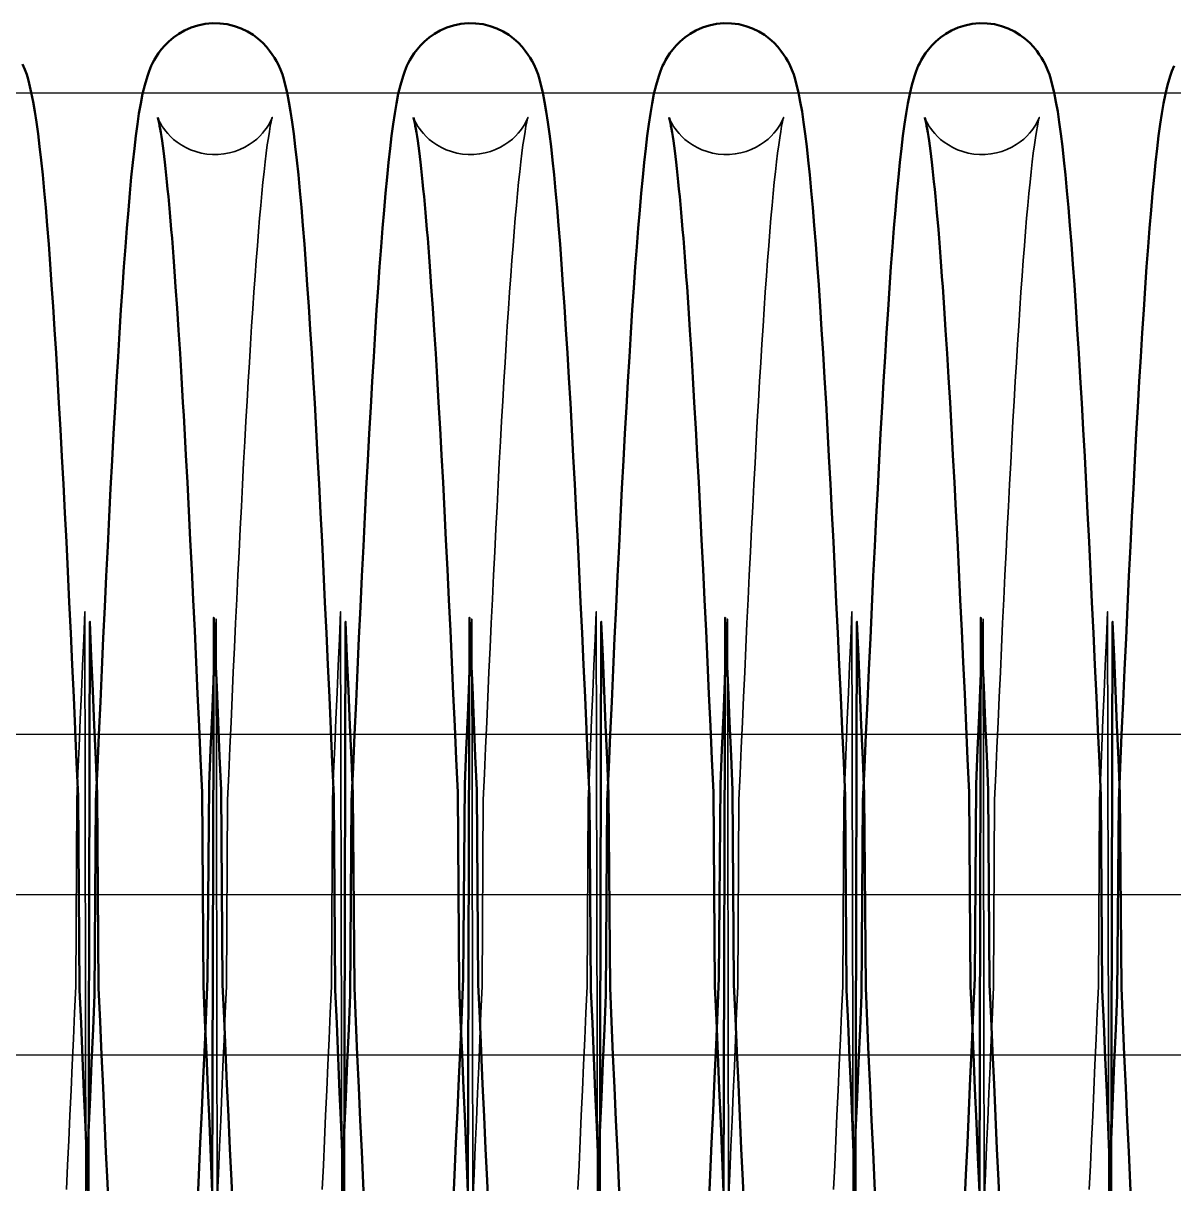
# Model space of a CAD drawing. Header units: millimetres. Extents: x 1448 to 104164, y -19509 to -89.
# Drawn here: x 52011.5 to 52083.2, y -3831.2 to -3758.8 of the extents above; entities that cross this region are included whole.
import ezdxf

# ---------------------------------------------------------------- set-up
doc = ezdxf.new("R2010")
doc.units = ezdxf.units.MM
doc.header["$LTSCALE"] = 60
doc.header["$MEASUREMENT"] = 0
doc.linetypes.add('CEN', pattern=[62, 60, -1, 0, -1])
doc.layers.get('0').update_dxf_attribs({"linetype": 'CONTINUOUS'})
doc.layers.add('cen', color=14, linetype='CONTINUOUS')
doc.layers.add('가려진 것(ISO)', color=7, linetype='CONTINUOUS', lineweight=35)
doc.layers.add('가시적인 것(ISO)', color=7, linetype='CONTINUOUS', lineweight=50)

# ---------------------------------------------------------------- blocks, each defined once
blk = doc.blocks.new('토션스프링 3')
at = {"layer": '가려진 것(ISO)', "flags": 128}
for points in [[(21461682.551, -50952857.63), (21461682.557, -50952857.647), (21461682.578, -50952857.704), (21461682.621, -50952857.807), (21461682.7, -50952857.966), (21461682.757, -50952858.07), (21461682.831, -50952858.191), (21461682.923, -50952858.328), (21461683.037, -50952858.48), (21461683.176, -50952858.646), (21461683.343, -50952858.822), (21461683.539, -50952859.003), (21461683.764, -50952859.182), (21461684.019, -50952859.354), (21461684.299, -50952859.514), (21461684.6, -50952859.654), (21461684.922, -50952859.77), (21461685.26, -50952859.86), (21461685.608, -50952859.921), (21461685.962, -50952859.952), (21461686.319, -50952859.949), (21461686.674, -50952859.915), (21461687.022, -50952859.851), (21461687.357, -50952859.758), (21461687.676, -50952859.638), (21461687.976, -50952859.495), (21461688.254, -50952859.334), (21461688.505, -50952859.161), (21461688.726, -50952858.981), (21461688.918, -50952858.801), (21461689.082, -50952858.625), (21461689.219, -50952858.459), (21461689.33, -50952858.309), (21461689.42, -50952858.174), (21461689.491, -50952858.056), (21461689.546, -50952857.954), (21461689.589, -50952857.869), (21461689.647, -50952857.742), (21461689.676, -50952857.667), (21461689.688, -50952857.633), (21461689.687, -50952857.635), (21461689.679, -50952857.667), (21461689.663, -50952857.726), (21461689.644, -50952857.808), (21461689.622, -50952857.911), (21461689.57, -50952858.173), (21461689.512, -50952858.505), (21461689.449, -50952858.9), (21461689.384, -50952859.352), (21461689.318, -50952859.856), (21461689.251, -50952860.413), (21461689.183, -50952861.021), (21461689.114, -50952861.677), (21461689.044, -50952862.381), (21461688.974, -50952863.131), (21461688.904, -50952863.924), (21461688.833, -50952864.759), (21461688.763, -50952865.637), (21461688.692, -50952866.559), (21461688.621, -50952867.522), (21461688.55, -50952868.526), (21461688.479, -50952869.57), (21461688.408, -50952870.652), (21461688.336, -50952871.77), (21461688.265, -50952872.923), (21461688.193, -50952874.11), (21461688.122, -50952875.328), (21461688.051, -50952876.578), (21461687.98, -50952877.861), (21461687.908, -50952879.178), (21461687.837, -50952880.525), (21461687.765, -50952881.903), (21461687.694, -50952883.309), (21461687.622, -50952884.741), (21461687.551, -50952886.197), (21461687.479, -50952887.677), (21461687.407, -50952889.177), (21461687.336, -50952890.697), (21461687.265, -50952892.235), (21461687.193, -50952893.791), (21461687.122, -50952895.368), (21461687.05, -50952896.964), (21461686.979, -50952898.577), (21461686.907, -50952900.205), (21461686.835, -50952911.846), (21461686.764, -50952913.499), (21461686.692, -50952915.16), (21461686.62, -50952916.829), (21461686.549, -50952918.503), (21461686.477, -50952920.18), (21461686.406, -50952921.859), (21461686.335, -50952923.544), (21461686.263, -50952925.233), (21461686.192, -50952888.925), (21461686.12, -50952890.618)], [(21461698.498, -50952857.63), (21461698.504, -50952857.647), (21461698.525, -50952857.704), (21461698.568, -50952857.807), (21461698.647, -50952857.966), (21461698.704, -50952858.07), (21461698.778, -50952858.191), (21461698.87, -50952858.328), (21461698.984, -50952858.48), (21461699.123, -50952858.646), (21461699.29, -50952858.822), (21461699.486, -50952859.003), (21461699.711, -50952859.182), (21461699.966, -50952859.354), (21461700.246, -50952859.514), (21461700.547, -50952859.654), (21461700.869, -50952859.77), (21461701.207, -50952859.86), (21461701.555, -50952859.921), (21461701.909, -50952859.952), (21461702.266, -50952859.949), (21461702.621, -50952859.915), (21461702.969, -50952859.851), (21461703.304, -50952859.758), (21461703.623, -50952859.638), (21461703.923, -50952859.495), (21461704.201, -50952859.334), (21461704.452, -50952859.161), (21461704.673, -50952858.981), (21461704.865, -50952858.801), (21461705.029, -50952858.625), (21461705.166, -50952858.459), (21461705.277, -50952858.309), (21461705.367, -50952858.174), (21461705.438, -50952858.056), (21461705.493, -50952857.954), (21461705.536, -50952857.869), (21461705.594, -50952857.742), (21461705.623, -50952857.667), (21461705.635, -50952857.633), (21461705.634, -50952857.635), (21461705.625, -50952857.667), (21461705.61, -50952857.726), (21461705.591, -50952857.808), (21461705.568, -50952857.911), (21461705.517, -50952858.173), (21461705.459, -50952858.505), (21461705.396, -50952858.9), (21461705.331, -50952859.352), (21461705.265, -50952859.856), (21461705.198, -50952860.413), (21461705.13, -50952861.021), (21461705.061, -50952861.677), (21461704.991, -50952862.381), (21461704.921, -50952863.131), (21461704.85, -50952863.924), (21461704.78, -50952864.759), (21461704.71, -50952865.637), (21461704.639, -50952866.559), (21461704.568, -50952867.522), (21461704.497, -50952868.527), (21461704.426, -50952869.57), (21461704.354, -50952870.652), (21461704.283, -50952871.77), (21461704.212, -50952872.923), (21461704.14, -50952874.109), (21461704.069, -50952875.328), (21461703.998, -50952876.578), (21461703.927, -50952877.861), (21461703.855, -50952879.178), (21461703.784, -50952880.525), (21461703.712, -50952881.903), (21461703.641, -50952883.309), (21461703.569, -50952884.741), (21461703.497, -50952886.197), (21461703.426, -50952887.677), (21461703.354, -50952889.177), (21461703.283, -50952890.697), (21461703.211, -50952892.235), (21461703.14, -50952893.791), (21461703.069, -50952895.368), (21461702.997, -50952896.964), (21461702.926, -50952898.577), (21461702.854, -50952900.205), (21461702.782, -50952911.846), (21461702.711, -50952913.499), (21461702.639, -50952915.16), (21461702.567, -50952916.829), (21461702.496, -50952918.503), (21461702.424, -50952920.18), (21461702.353, -50952921.859), (21461702.282, -50952923.544), (21461702.21, -50952925.233), (21461702.139, -50952888.925), (21461702.067, -50952890.618)], [(21461714.445, -50952857.63), (21461714.451, -50952857.647), (21461714.472, -50952857.704), (21461714.515, -50952857.807), (21461714.594, -50952857.966), (21461714.651, -50952858.07), (21461714.724, -50952858.191), (21461714.817, -50952858.328), (21461714.931, -50952858.48), (21461715.07, -50952858.646), (21461715.237, -50952858.822), (21461715.432, -50952859.003), (21461715.658, -50952859.182), (21461715.913, -50952859.354), (21461716.192, -50952859.514), (21461716.494, -50952859.654), (21461716.816, -50952859.77), (21461717.154, -50952859.86), (21461717.502, -50952859.921), (21461717.856, -50952859.952), (21461718.213, -50952859.949), (21461718.568, -50952859.915), (21461718.915, -50952859.851), (21461719.251, -50952859.758), (21461719.57, -50952859.638), (21461719.87, -50952859.495), (21461720.148, -50952859.334), (21461720.399, -50952859.161), (21461720.62, -50952858.981), (21461720.812, -50952858.801), (21461720.976, -50952858.625), (21461721.113, -50952858.459), (21461721.224, -50952858.309), (21461721.313, -50952858.174), (21461721.384, -50952858.056), (21461721.44, -50952857.954), (21461721.483, -50952857.869), (21461721.54, -50952857.742), (21461721.57, -50952857.667), (21461721.581, -50952857.633), (21461721.581, -50952857.635), (21461721.572, -50952857.667), (21461721.557, -50952857.726), (21461721.537, -50952857.808), (21461721.515, -50952857.911), (21461721.464, -50952858.173), (21461721.406, -50952858.505), (21461721.343, -50952858.9), (21461721.278, -50952859.352), (21461721.212, -50952859.857), (21461721.145, -50952860.413), (21461721.076, -50952861.021), (21461721.007, -50952861.677), (21461720.938, -50952862.381), (21461720.868, -50952863.131), (21461720.797, -50952863.924), (21461720.727, -50952864.759), (21461720.656, -50952865.637), (21461720.586, -50952866.559), (21461720.515, -50952867.522), (21461720.444, -50952868.527), (21461720.372, -50952869.57), (21461720.301, -50952870.652), (21461720.23, -50952871.77), (21461720.158, -50952872.923), (21461720.087, -50952874.109), (21461720.016, -50952875.328), (21461719.945, -50952876.578), (21461719.874, -50952877.861), (21461719.802, -50952879.178), (21461719.731, -50952880.526), (21461719.659, -50952881.903), (21461719.587, -50952883.309), (21461719.516, -50952884.741), (21461719.444, -50952886.197), (21461719.373, -50952887.677), (21461719.301, -50952889.177), (21461719.23, -50952890.697), (21461719.158, -50952892.235), (21461719.087, -50952893.791), (21461719.016, -50952895.368), (21461718.944, -50952896.964), (21461718.872, -50952898.577), (21461718.801, -50952900.205), (21461718.729, -50952911.846), (21461718.657, -50952913.499), (21461718.586, -50952915.16), (21461718.514, -50952916.829), (21461718.443, -50952918.503), (21461718.371, -50952920.18), (21461718.3, -50952921.859), (21461718.228, -50952923.543), (21461718.157, -50952925.233), (21461718.085, -50952888.925), (21461718.014, -50952890.618)], [(21461730.392, -50952857.63), (21461730.398, -50952857.647), (21461730.419, -50952857.704), (21461730.462, -50952857.807), (21461730.541, -50952857.966), (21461730.598, -50952858.07), (21461730.671, -50952858.191), (21461730.764, -50952858.328), (21461730.878, -50952858.48), (21461731.017, -50952858.646), (21461731.184, -50952858.822), (21461731.379, -50952859.003), (21461731.605, -50952859.182), (21461731.86, -50952859.355), (21461732.139, -50952859.514), (21461732.441, -50952859.654), (21461732.763, -50952859.77), (21461733.101, -50952859.86), (21461733.449, -50952859.921), (21461733.803, -50952859.952), (21461734.16, -50952859.949), (21461734.515, -50952859.915), (21461734.862, -50952859.851), (21461735.198, -50952859.758), (21461735.517, -50952859.638), (21461735.817, -50952859.495), (21461736.095, -50952859.334), (21461736.345, -50952859.161), (21461736.567, -50952858.981), (21461736.759, -50952858.801), (21461736.923, -50952858.625), (21461737.06, -50952858.459), (21461737.171, -50952858.309), (21461737.26, -50952858.174), (21461737.331, -50952858.056), (21461737.387, -50952857.954), (21461737.43, -50952857.869), (21461737.487, -50952857.742), (21461737.517, -50952857.667), (21461737.528, -50952857.633), (21461737.528, -50952857.635), (21461737.519, -50952857.667), (21461737.504, -50952857.726), (21461737.484, -50952857.808), (21461737.462, -50952857.911), (21461737.411, -50952858.173), (21461737.352, -50952858.505), (21461737.29, -50952858.9), (21461737.225, -50952859.352), (21461737.159, -50952859.857), (21461737.092, -50952860.413), (21461737.023, -50952861.021), (21461736.954, -50952861.677), (21461736.885, -50952862.381), (21461736.814, -50952863.131), (21461736.744, -50952863.924), (21461736.674, -50952864.759), (21461736.603, -50952865.637), (21461736.533, -50952866.559), (21461736.462, -50952867.522), (21461736.391, -50952868.527), (21461736.319, -50952869.57), (21461736.248, -50952870.652), (21461736.177, -50952871.77), (21461736.105, -50952872.923), (21461736.034, -50952874.109), (21461735.963, -50952875.328), (21461735.892, -50952876.578), (21461735.82, -50952877.861), (21461735.749, -50952879.178), (21461735.677, -50952880.526), (21461735.606, -50952881.903), (21461735.534, -50952883.309), (21461735.463, -50952884.741), (21461735.391, -50952886.197), (21461735.319, -50952887.677), (21461735.248, -50952889.177), (21461735.176, -50952890.697), (21461735.105, -50952892.234), (21461735.034, -50952893.791), (21461734.962, -50952895.368), (21461734.891, -50952896.964), (21461734.819, -50952898.577), (21461734.748, -50952900.205), (21461734.676, -50952911.846), (21461734.604, -50952913.499), (21461734.532, -50952915.16), (21461734.461, -50952916.829), (21461734.389, -50952918.502), (21461734.318, -50952920.18), (21461734.247, -50952921.859), (21461734.175, -50952923.543), (21461734.104, -50952925.233), (21461734.032, -50952888.925), (21461733.961, -50952890.618)], [(21461676.86, -50952924.509), (21461676.932, -50952922.988), (21461677.003, -50952921.449), (21461677.074, -50952919.894), (21461677.146, -50952918.321), (21461677.217, -50952916.728), (21461677.289, -50952915.118), (21461677.36, -50952913.492), (21461677.432, -50952911.852), (21461677.503, -50952900.201), (21461677.575, -50952898.539), (21461677.647, -50952896.87), (21461677.718, -50952895.196), (21461677.79, -50952893.517), (21461677.861, -50952891.836), (21461677.932, -50952890.155), (21461678.004, -50952888.47), (21461678.075, -50952924.781), (21461678.147, -50952923.091)], [(21461692.807, -50952924.51), (21461692.879, -50952922.988), (21461692.95, -50952921.449), (21461693.021, -50952919.894), (21461693.093, -50952918.321), (21461693.164, -50952916.728), (21461693.235, -50952915.118), (21461693.307, -50952913.492), (21461693.379, -50952911.852), (21461693.45, -50952900.201), (21461693.522, -50952898.539), (21461693.594, -50952896.87), (21461693.665, -50952895.196), (21461693.737, -50952893.517), (21461693.808, -50952891.836), (21461693.879, -50952890.155), (21461693.951, -50952888.47), (21461694.022, -50952924.781), (21461694.093, -50952923.091)], [(21461708.754, -50952924.51), (21461708.826, -50952922.988), (21461708.897, -50952921.449), (21461708.968, -50952919.894), (21461709.039, -50952918.321), (21461709.111, -50952916.728), (21461709.182, -50952915.118), (21461709.254, -50952913.492), (21461709.325, -50952911.852), (21461709.397, -50952900.201), (21461709.469, -50952898.54), (21461709.54, -50952896.871), (21461709.612, -50952895.196), (21461709.683, -50952893.517), (21461709.755, -50952891.836), (21461709.826, -50952890.154), (21461709.897, -50952888.47), (21461709.969, -50952924.781), (21461710.04, -50952923.091)], [(21461724.701, -50952924.51), (21461724.772, -50952922.988), (21461724.844, -50952921.449), (21461724.915, -50952919.893), (21461724.986, -50952918.32), (21461725.058, -50952916.728), (21461725.129, -50952915.118), (21461725.201, -50952913.492), (21461725.272, -50952911.853), (21461725.344, -50952900.201), (21461725.416, -50952898.54), (21461725.487, -50952896.871), (21461725.559, -50952895.196), (21461725.63, -50952893.516), (21461725.702, -50952891.835), (21461725.773, -50952890.154), (21461725.844, -50952888.469), (21461725.916, -50952924.781), (21461725.987, -50952923.091)], [(21461740.648, -50952924.51), (21461740.719, -50952922.988), (21461740.791, -50952921.449), (21461740.862, -50952919.893), (21461740.933, -50952918.32), (21461741.004, -50952916.728), (21461741.076, -50952915.118), (21461741.148, -50952913.492), (21461741.219, -50952911.853), (21461741.291, -50952900.201), (21461741.362, -50952898.54), (21461741.434, -50952896.871), (21461741.506, -50952895.196), (21461741.577, -50952893.516), (21461741.648, -50952891.835), (21461741.72, -50952890.154), (21461741.791, -50952888.469), (21461741.862, -50952924.781), (21461741.934, -50952923.091)]]:
    blk.add_lwpolyline(points, dxfattribs=at)
at = {"layer": '가시적인 것(ISO)', "flags": 128}
for points in [[(21461674.106, -50952854.309), (21461674.267, -50952854.655), (21461674.383, -50952854.966), (21461674.468, -50952855.254), (21461674.536, -50952855.529), (21461674.666, -50952856.08), (21461674.785, -50952856.659), (21461674.892, -50952857.275), (21461674.992, -50952857.939), (21461675.089, -50952858.66), (21461675.186, -50952859.448), (21461675.281, -50952860.303), (21461675.376, -50952861.224), (21461675.47, -50952862.21), (21461675.563, -50952863.26), (21461675.656, -50952864.374), (21461675.748, -50952865.549), (21461675.84, -50952866.786), (21461675.932, -50952868.082), (21461676.024, -50952869.438), (21461676.116, -50952870.857), (21461676.208, -50952872.335), (21461676.3, -50952873.87), (21461676.392, -50952875.459), (21461676.484, -50952877.099), (21461676.576, -50952878.787), (21461676.667, -50952880.52), (21461676.759, -50952882.295), (21461676.85, -50952884.111), (21461676.942, -50952885.971), (21461677.033, -50952887.873), (21461677.125, -50952889.814), (21461677.217, -50952891.789), (21461677.309, -50952893.794), (21461677.4, -50952895.827), (21461677.492, -50952897.882), (21461677.583, -50952899.957), (21461677.674, -50952912.049), (21461677.766, -50952914.162), (21461677.857, -50952916.294), (21461677.949, -50952918.441), (21461678.041, -50952920.599), (21461678.133, -50952922.763), (21461678.224, -50952924.93), (21461678.316, -50952889.096), (21461678.408, -50952891.255), (21461678.499, -50952893.405), (21461678.59, -50952895.552), (21461678.682, -50952897.692), (21461678.773, -50952899.822), (21461678.865, -50952911.938), (21461678.957, -50952914.036), (21461679.049, -50952916.111), (21461679.14, -50952918.159), (21461679.232, -50952920.177), (21461679.323, -50952922.161), (21461679.414, -50952924.116), (21461679.506, -50952926.04)], [(21461678.147, -50952923.091), (21461678.238, -50952920.927), (21461678.33, -50952918.767), (21461678.422, -50952916.617), (21461678.514, -50952914.48), (21461678.605, -50952912.36), (21461678.697, -50952900.262), (21461678.788, -50952898.188), (21461678.879, -50952896.132), (21461678.971, -50952894.099), (21461679.063, -50952892.09), (21461679.154, -50952890.11), (21461679.246, -50952888.163), (21461679.338, -50952886.253), (21461679.43, -50952884.382), (21461679.521, -50952882.556), (21461679.613, -50952880.776), (21461679.704, -50952879.04), (21461679.796, -50952877.347), (21461679.888, -50952875.701), (21461679.98, -50952874.105), (21461680.072, -50952872.56), (21461680.164, -50952871.071), (21461680.256, -50952869.639), (21461680.348, -50952868.268), (21461680.44, -50952866.96), (21461680.532, -50952865.716), (21461680.624, -50952864.534), (21461680.717, -50952863.415), (21461680.81, -50952862.358), (21461680.903, -50952861.366), (21461680.998, -50952860.44), (21461681.092, -50952859.582), (21461681.185, -50952858.791), (21461681.281, -50952858.061), (21461681.381, -50952857.386), (21461681.489, -50952856.758), (21461681.607, -50952856.17), (21461681.738, -50952855.615), (21461681.902, -50952855.056), (21461682.011, -50952854.754), (21461682.147, -50952854.425), (21461682.233, -50952854.245), (21461682.334, -50952854.053), (21461682.454, -50952853.847), (21461682.599, -50952853.625), (21461682.774, -50952853.39), (21461682.984, -50952853.145), (21461683.233, -50952852.895), (21461683.524, -50952852.648), (21461683.856, -50952852.414), (21461684.225, -50952852.205), (21461684.628, -50952852.029), (21461685.059, -50952851.892), (21461685.508, -50952851.8), (21461685.967, -50952851.758), (21461686.431, -50952851.767), (21461686.889, -50952851.826), (21461687.332, -50952851.933), (21461687.753, -50952852.085), (21461688.147, -50952852.275), (21461688.504, -50952852.493), (21461688.821, -50952852.731), (21461689.097, -50952852.98), (21461689.332, -50952853.229), (21461689.529, -50952853.471), (21461689.693, -50952853.703), (21461689.831, -50952853.918), (21461689.95, -50952854.12), (21461690.052, -50952854.309), (21461690.213, -50952854.655), (21461690.33, -50952854.966), (21461690.415, -50952855.254), (21461690.483, -50952855.529), (21461690.613, -50952856.08), (21461690.732, -50952856.659), (21461690.839, -50952857.275), (21461690.939, -50952857.939), (21461691.036, -50952858.66), (21461691.132, -50952859.448), (21461691.228, -50952860.302), (21461691.323, -50952861.224), (21461691.417, -50952862.21), (21461691.51, -50952863.26), (21461691.603, -50952864.374), (21461691.695, -50952865.549), (21461691.787, -50952866.786), (21461691.879, -50952868.082), (21461691.971, -50952869.438), (21461692.063, -50952870.856), (21461692.155, -50952872.335), (21461692.247, -50952873.87), (21461692.339, -50952875.459), (21461692.431, -50952877.099), (21461692.522, -50952878.787), (21461692.614, -50952880.52), (21461692.706, -50952882.295), (21461692.797, -50952884.111), (21461692.888, -50952885.971), (21461692.98, -50952887.873), (21461693.072, -50952889.814), (21461693.164, -50952891.789), (21461693.255, -50952893.794), (21461693.347, -50952895.827), (21461693.439, -50952897.882), (21461693.53, -50952899.957), (21461693.621, -50952912.049), (21461693.713, -50952914.162), (21461693.804, -50952916.294), (21461693.896, -50952918.441), (21461693.988, -50952920.599), (21461694.08, -50952922.763), (21461694.171, -50952924.93), (21461694.263, -50952889.096), (21461694.354, -50952891.255), (21461694.446, -50952893.405), (21461694.537, -50952895.552), (21461694.629, -50952897.692), (21461694.72, -50952899.822), (21461694.812, -50952911.938), (21461694.904, -50952914.036), (21461694.996, -50952916.111), (21461695.087, -50952918.159), (21461695.179, -50952920.177), (21461695.27, -50952922.161), (21461695.361, -50952924.116), (21461695.453, -50952926.04)], [(21461694.093, -50952923.091), (21461694.185, -50952920.927), (21461694.277, -50952918.768), (21461694.369, -50952916.617), (21461694.46, -50952914.48), (21461694.552, -50952912.36), (21461694.643, -50952900.262), (21461694.735, -50952898.187), (21461694.826, -50952896.132), (21461694.918, -50952894.098), (21461695.01, -50952892.09), (21461695.101, -50952890.11), (21461695.193, -50952888.163), (21461695.285, -50952886.253), (21461695.377, -50952884.382), (21461695.468, -50952882.556), (21461695.559, -50952880.776), (21461695.651, -50952879.04), (21461695.743, -50952877.347), (21461695.835, -50952875.701), (21461695.927, -50952874.105), (21461696.019, -50952872.56), (21461696.111, -50952871.071), (21461696.203, -50952869.639), (21461696.295, -50952868.268), (21461696.387, -50952866.96), (21461696.479, -50952865.716), (21461696.571, -50952864.534), (21461696.664, -50952863.414), (21461696.757, -50952862.358), (21461696.85, -50952861.366), (21461696.944, -50952860.44), (21461697.039, -50952859.581), (21461697.132, -50952858.79), (21461697.228, -50952858.061), (21461697.328, -50952857.386), (21461697.436, -50952856.758), (21461697.554, -50952856.17), (21461697.685, -50952855.615), (21461697.849, -50952855.056), (21461697.957, -50952854.754), (21461698.094, -50952854.425), (21461698.179, -50952854.245), (21461698.28, -50952854.053), (21461698.401, -50952853.847), (21461698.546, -50952853.625), (21461698.721, -50952853.389), (21461698.931, -50952853.144), (21461699.18, -50952852.895), (21461699.471, -50952852.648), (21461699.803, -50952852.414), (21461700.172, -50952852.205), (21461700.575, -50952852.029), (21461701.006, -50952851.891), (21461701.455, -50952851.799), (21461701.915, -50952851.758), (21461702.378, -50952851.767), (21461702.837, -50952851.826), (21461703.279, -50952851.933), (21461703.7, -50952852.086), (21461704.094, -50952852.275), (21461704.451, -50952852.493), (21461704.768, -50952852.732), (21461705.044, -50952852.98), (21461705.279, -50952853.229), (21461705.476, -50952853.472), (21461705.64, -50952853.703), (21461705.777, -50952853.919), (21461705.896, -50952854.121), (21461705.998, -50952854.31), (21461706.16, -50952854.655), (21461706.276, -50952854.967), (21461706.362, -50952855.254), (21461706.43, -50952855.529), (21461706.56, -50952856.08), (21461706.678, -50952856.659), (21461706.786, -50952857.275), (21461706.886, -50952857.939), (21461706.983, -50952858.66), (21461707.079, -50952859.448), (21461707.175, -50952860.302), (21461707.27, -50952861.223), (21461707.364, -50952862.21), (21461707.457, -50952863.26), (21461707.55, -50952864.374), (21461707.642, -50952865.549), (21461707.734, -50952866.786), (21461707.826, -50952868.082), (21461707.918, -50952869.438), (21461708.01, -50952870.856), (21461708.102, -50952872.335), (21461708.193, -50952873.87), (21461708.285, -50952875.459), (21461708.377, -50952877.099), (21461708.469, -50952878.787), (21461708.561, -50952880.52), (21461708.652, -50952882.295), (21461708.744, -50952884.111), (21461708.835, -50952885.971), (21461708.927, -50952887.873), (21461709.019, -50952889.813), (21461709.11, -50952891.788), (21461709.202, -50952893.794), (21461709.294, -50952895.827), (21461709.385, -50952897.882), (21461709.477, -50952899.957), (21461709.568, -50952912.049), (21461709.66, -50952914.161), (21461709.751, -50952916.294), (21461709.843, -50952918.441), (21461709.935, -50952920.599), (21461710.026, -50952922.763), (21461710.118, -50952924.93), (21461710.21, -50952889.096), (21461710.301, -50952891.255), (21461710.392, -50952893.406), (21461710.484, -50952895.552), (21461710.575, -50952897.692), (21461710.667, -50952899.822), (21461710.759, -50952911.938), (21461710.851, -50952914.036), (21461710.942, -50952916.111), (21461711.034, -50952918.159), (21461711.125, -50952920.177), (21461711.217, -50952922.161), (21461711.308, -50952924.116), (21461711.399, -50952926.04)], [(21461710.04, -50952923.091), (21461710.132, -50952920.927), (21461710.224, -50952918.768), (21461710.316, -50952916.617), (21461710.407, -50952914.48), (21461710.499, -50952912.36), (21461710.59, -50952900.261), (21461710.682, -50952898.187), (21461710.773, -50952896.132), (21461710.865, -50952894.098), (21461710.956, -50952892.09), (21461711.048, -50952890.11), (21461711.14, -50952888.163), (21461711.232, -50952886.253), (21461711.323, -50952884.382), (21461711.415, -50952882.555), (21461711.506, -50952880.776), (21461711.598, -50952879.04), (21461711.689, -50952877.347), (21461711.781, -50952875.701), (21461711.873, -50952874.105), (21461711.965, -50952872.56), (21461712.058, -50952871.071), (21461712.15, -50952869.639), (21461712.242, -50952868.267), (21461712.334, -50952866.959), (21461712.426, -50952865.716), (21461712.518, -50952864.534), (21461712.611, -50952863.414), (21461712.704, -50952862.358), (21461712.797, -50952861.366), (21461712.891, -50952860.44), (21461712.986, -50952859.581), (21461713.079, -50952858.79), (21461713.175, -50952858.06), (21461713.275, -50952857.386), (21461713.383, -50952856.758), (21461713.501, -50952856.17), (21461713.632, -50952855.615), (21461713.795, -50952855.056), (21461713.904, -50952854.754), (21461714.041, -50952854.425), (21461714.126, -50952854.245), (21461714.227, -50952854.053), (21461714.348, -50952853.847), (21461714.493, -50952853.625), (21461714.668, -50952853.389), (21461714.878, -50952853.144), (21461715.127, -50952852.894), (21461715.418, -50952852.648), (21461715.75, -50952852.414), (21461716.119, -50952852.205), (21461716.522, -50952852.028), (21461716.953, -50952851.891), (21461717.402, -50952851.799), (21461717.862, -50952851.758), (21461718.326, -50952851.767), (21461718.784, -50952851.826), (21461719.226, -50952851.933), (21461719.647, -50952852.086), (21461720.041, -50952852.275), (21461720.398, -50952852.493), (21461720.715, -50952852.732), (21461720.991, -50952852.98), (21461721.226, -50952853.229), (21461721.423, -50952853.472), (21461721.587, -50952853.703), (21461721.724, -50952853.919), (21461721.842, -50952854.121), (21461721.944, -50952854.31), (21461722.106, -50952854.656), (21461722.223, -50952854.967), (21461722.309, -50952855.255), (21461722.377, -50952855.529), (21461722.506, -50952856.08), (21461722.625, -50952856.659), (21461722.733, -50952857.275), (21461722.833, -50952857.939), (21461722.93, -50952858.66), (21461723.026, -50952859.448), (21461723.122, -50952860.302), (21461723.216, -50952861.223), (21461723.31, -50952862.21), (21461723.404, -50952863.26), (21461723.496, -50952864.374), (21461723.589, -50952865.549), (21461723.681, -50952866.786), (21461723.773, -50952868.082), (21461723.865, -50952869.438), (21461723.956, -50952870.856), (21461724.048, -50952872.334), (21461724.14, -50952873.87), (21461724.232, -50952875.459), (21461724.324, -50952877.099), (21461724.416, -50952878.787), (21461724.508, -50952880.52), (21461724.599, -50952882.295), (21461724.691, -50952884.111), (21461724.782, -50952885.971), (21461724.874, -50952887.873), (21461724.965, -50952889.813), (21461725.057, -50952891.788), (21461725.149, -50952893.794), (21461725.241, -50952895.827), (21461725.332, -50952897.882), (21461725.424, -50952899.957), (21461725.515, -50952912.049), (21461725.606, -50952914.161), (21461725.698, -50952916.293), (21461725.79, -50952918.44), (21461725.882, -50952920.598), (21461725.973, -50952922.763), (21461726.065, -50952924.93), (21461726.157, -50952889.096), (21461726.248, -50952891.255), (21461726.339, -50952893.406), (21461726.431, -50952895.552), (21461726.522, -50952897.692), (21461726.614, -50952899.822), (21461726.706, -50952911.938), (21461726.797, -50952914.035), (21461726.889, -50952916.111), (21461726.981, -50952918.159), (21461727.072, -50952920.177), (21461727.163, -50952922.161), (21461727.255, -50952924.116), (21461727.346, -50952926.04)], [(21461725.987, -50952923.091), (21461726.079, -50952920.927), (21461726.171, -50952918.768), (21461726.262, -50952916.617), (21461726.354, -50952914.48), (21461726.446, -50952912.36), (21461726.537, -50952900.261), (21461726.628, -50952898.187), (21461726.72, -50952896.132), (21461726.811, -50952894.098), (21461726.903, -50952892.09), (21461726.995, -50952890.11), (21461727.087, -50952888.163), (21461727.179, -50952886.253), (21461727.27, -50952884.382), (21461727.362, -50952882.555), (21461727.453, -50952880.775), (21461727.545, -50952879.039), (21461727.636, -50952877.347), (21461727.728, -50952875.701), (21461727.82, -50952874.105), (21461727.912, -50952872.56), (21461728.004, -50952871.071), (21461728.097, -50952869.639), (21461728.189, -50952868.267), (21461728.281, -50952866.959), (21461728.373, -50952865.715), (21461728.465, -50952864.534), (21461728.558, -50952863.414), (21461728.651, -50952862.358), (21461728.744, -50952861.366), (21461728.838, -50952860.439), (21461728.933, -50952859.58), (21461729.026, -50952858.789), (21461729.122, -50952858.06), (21461729.222, -50952857.385), (21461729.33, -50952856.758), (21461729.448, -50952856.17), (21461729.579, -50952855.615), (21461729.742, -50952855.056), (21461729.851, -50952854.754), (21461729.988, -50952854.425), (21461730.073, -50952854.245), (21461730.174, -50952854.053), (21461730.295, -50952853.847), (21461730.44, -50952853.625), (21461730.615, -50952853.389), (21461730.825, -50952853.144), (21461731.074, -50952852.894), (21461731.366, -50952852.647), (21461731.697, -50952852.414), (21461732.066, -50952852.205), (21461732.47, -50952852.028), (21461732.9, -50952851.891), (21461733.349, -50952851.799), (21461733.809, -50952851.758), (21461734.273, -50952851.767), (21461734.731, -50952851.826), (21461735.173, -50952851.933), (21461735.595, -50952852.086), (21461735.988, -50952852.275), (21461736.346, -50952852.494), (21461736.662, -50952852.732), (21461736.938, -50952852.981), (21461737.173, -50952853.229), (21461737.37, -50952853.472), (21461737.534, -50952853.703), (21461737.671, -50952853.919), (21461737.789, -50952854.121), (21461737.89, -50952854.31), (21461738.052, -50952854.656), (21461738.169, -50952854.967), (21461738.256, -50952855.255), (21461738.324, -50952855.529), (21461738.453, -50952856.08), (21461738.572, -50952856.659), (21461738.68, -50952857.275), (21461738.78, -50952857.939), (21461738.877, -50952858.66), (21461738.973, -50952859.448), (21461739.068, -50952860.302), (21461739.163, -50952861.223), (21461739.257, -50952862.209), (21461739.351, -50952863.26), (21461739.443, -50952864.373), (21461739.536, -50952865.549), (21461739.628, -50952866.786), (21461739.72, -50952868.082), (21461739.811, -50952869.438), (21461739.903, -50952870.856), (21461739.995, -50952872.334), (21461740.087, -50952873.869), (21461740.179, -50952875.459), (21461740.271, -50952877.099), (21461740.363, -50952878.787), (21461740.455, -50952880.52), (21461740.546, -50952882.295), (21461740.637, -50952884.111), (21461740.729, -50952885.971), (21461740.82, -50952887.873), (21461740.912, -50952889.813), (21461741.004, -50952891.788), (21461741.096, -50952893.794), (21461741.188, -50952895.826), (21461741.279, -50952897.882), (21461741.371, -50952899.957), (21461741.462, -50952912.049), (21461741.553, -50952914.161), (21461741.645, -50952916.293), (21461741.737, -50952918.44), (21461741.828, -50952920.598), (21461741.92, -50952922.763), (21461742.012, -50952924.93), (21461742.103, -50952889.095), (21461742.195, -50952891.255), (21461742.286, -50952893.406), (21461742.377, -50952895.552), (21461742.469, -50952897.692), (21461742.561, -50952899.822), (21461742.653, -50952911.938), (21461742.744, -50952914.035), (21461742.836, -50952916.11), (21461742.928, -50952918.159), (21461743.019, -50952920.177), (21461743.11, -50952922.161), (21461743.202, -50952924.116), (21461743.293, -50952926.04)], [(21461741.934, -50952923.091), (21461742.026, -50952920.927), (21461742.117, -50952918.768), (21461742.209, -50952916.617), (21461742.301, -50952914.48), (21461742.393, -50952912.36), (21461742.484, -50952900.261), (21461742.575, -50952898.186), (21461742.667, -50952896.132), (21461742.758, -50952894.098), (21461742.85, -50952892.09), (21461742.942, -50952890.11), (21461743.034, -50952888.163), (21461743.125, -50952886.253), (21461743.217, -50952884.382), (21461743.309, -50952882.555), (21461743.4, -50952880.775), (21461743.492, -50952879.039), (21461743.583, -50952877.347), (21461743.675, -50952875.701), (21461743.767, -50952874.105), (21461743.859, -50952872.56), (21461743.951, -50952871.071), (21461744.044, -50952869.639), (21461744.136, -50952868.267), (21461744.228, -50952866.959), (21461744.32, -50952865.715), (21461744.412, -50952864.533), (21461744.504, -50952863.414), (21461744.597, -50952862.357), (21461744.691, -50952861.366), (21461744.785, -50952860.439), (21461744.88, -50952859.58), (21461744.973, -50952858.789), (21461745.069, -50952858.06), (21461745.169, -50952857.385), (21461745.276, -50952856.758), (21461745.395, -50952856.17), (21461745.526, -50952855.614), (21461745.689, -50952855.055), (21461745.798, -50952854.754), (21461745.935, -50952854.425)], [(21461686.12, -50952890.618), (21461686.028, -50952892.783), (21461685.937, -50952894.941), (21461685.845, -50952897.09), (21461685.753, -50952899.224), (21461685.662, -50952911.34), (21461685.571, -50952913.433), (21461685.479, -50952915.51), (21461685.388, -50952917.568), (21461685.296, -50952919.603), (21461685.204, -50952921.613), (21461685.113, -50952923.592), (21461685.021, -50952925.537)], [(21461702.067, -50952890.618), (21461701.975, -50952892.783), (21461701.883, -50952894.942), (21461701.792, -50952897.09), (21461701.7, -50952899.224), (21461701.609, -50952911.34), (21461701.517, -50952913.433), (21461701.426, -50952915.51), (21461701.335, -50952917.568), (21461701.243, -50952919.604), (21461701.151, -50952921.613), (21461701.059, -50952923.592), (21461700.968, -50952925.538)], [(21461687.236, -50952925.883), (21461687.144, -50952923.943), (21461687.052, -50952921.969), (21461686.96, -50952919.966), (21461686.869, -50952917.937), (21461686.777, -50952915.885), (21461686.686, -50952913.815), (21461686.595, -50952911.722), (21461686.503, -50952899.607), (21461686.412, -50952897.473), (21461686.32, -50952895.325), (21461686.228, -50952893.168), (21461686.136, -50952891.005), (21461686.045, -50952888.841), (21461685.953, -50952924.679), (21461685.862, -50952922.523), (21461685.771, -50952920.372), (21461685.679, -50952918.222), (21461685.588, -50952916.08), (21461685.496, -50952913.949), (21461685.404, -50952911.832), (21461685.312, -50952899.735), (21461685.221, -50952897.661), (21461685.129, -50952895.615), (21461685.038, -50952893.6), (21461684.947, -50952891.615), (21461684.855, -50952889.657), (21461684.764, -50952887.73), (21461684.672, -50952885.839), (21461684.58, -50952883.986), (21461684.489, -50952882.176), (21461684.397, -50952880.412), (21461684.306, -50952878.697), (21461684.26, -50952877.86), (21461684.215, -50952877.037), (21461684.169, -50952876.226), (21461684.124, -50952875.427), (21461684.032, -50952873.869), (21461683.941, -50952872.363), (21461683.849, -50952870.914), (21461683.758, -50952869.524), (21461683.667, -50952868.197), (21461683.621, -50952867.558), (21461683.576, -50952866.935), (21461683.531, -50952866.329), (21461683.485, -50952865.741), (21461683.44, -50952865.171), (21461683.395, -50952864.618), (21461683.305, -50952863.564), (21461683.259, -50952863.061), (21461683.213, -50952862.576), (21461683.167, -50952862.109), (21461683.121, -50952861.661), (21461683.076, -50952861.232), (21461683.031, -50952860.823), (21461682.987, -50952860.435), (21461682.943, -50952860.068), (21461682.9, -50952859.723), (21461682.858, -50952859.401), (21461682.817, -50952859.102), (21461682.777, -50952858.827), (21461682.739, -50952858.576), (21461682.702, -50952858.351), (21461682.667, -50952858.151), (21461682.633, -50952857.978), (21461682.602, -50952857.834), (21461682.576, -50952857.724), (21461682.558, -50952857.654), (21461682.551, -50952857.63)], [(21461718.014, -50952890.618), (21461717.922, -50952892.783), (21461717.83, -50952894.942), (21461717.739, -50952897.09), (21461717.647, -50952899.224), (21461717.556, -50952911.339), (21461717.464, -50952913.433), (21461717.373, -50952915.51), (21461717.281, -50952917.568), (21461717.19, -50952919.604), (21461717.098, -50952921.613), (21461717.006, -50952923.592), (21461716.914, -50952925.538)], [(21461703.183, -50952925.883), (21461703.091, -50952923.942), (21461702.999, -50952921.969), (21461702.907, -50952919.965), (21461702.816, -50952917.936), (21461702.724, -50952915.885), (21461702.633, -50952913.815), (21461702.542, -50952911.722), (21461702.45, -50952899.606), (21461702.358, -50952897.472), (21461702.267, -50952895.325), (21461702.175, -50952893.168), (21461702.083, -50952891.005), (21461701.992, -50952888.84), (21461701.9, -50952924.678), (21461701.809, -50952922.523), (21461701.718, -50952920.371), (21461701.626, -50952918.222), (21461701.534, -50952916.079), (21461701.443, -50952913.948), (21461701.351, -50952911.832), (21461701.259, -50952899.735), (21461701.168, -50952897.661), (21461701.076, -50952895.615), (21461700.985, -50952893.6), (21461700.894, -50952891.614), (21461700.802, -50952889.656), (21461700.711, -50952887.73), (21461700.619, -50952885.838), (21461700.527, -50952883.985), (21461700.435, -50952882.175), (21461700.344, -50952880.411), (21461700.253, -50952878.697), (21461700.207, -50952877.86), (21461700.162, -50952877.036), (21461700.07, -50952875.427), (21461699.979, -50952873.868), (21461699.888, -50952872.363), (21461699.796, -50952870.914), (21461699.705, -50952869.524), (21461699.614, -50952868.196), (21461699.568, -50952867.557), (21461699.523, -50952866.934), (21461699.477, -50952866.329), (21461699.432, -50952865.741), (21461699.387, -50952865.17), (21461699.342, -50952864.618), (21461699.251, -50952863.564), (21461699.206, -50952863.061), (21461699.16, -50952862.576), (21461699.114, -50952862.109), (21461699.068, -50952861.661), (21461699.023, -50952861.232), (21461698.978, -50952860.823), (21461698.934, -50952860.435), (21461698.89, -50952860.068), (21461698.847, -50952859.723), (21461698.805, -50952859.401), (21461698.764, -50952859.102), (21461698.724, -50952858.827), (21461698.686, -50952858.576), (21461698.649, -50952858.351), (21461698.613, -50952858.151), (21461698.58, -50952857.978), (21461698.548, -50952857.834), (21461698.522, -50952857.724), (21461698.505, -50952857.654), (21461698.498, -50952857.63)], [(21461733.961, -50952890.618), (21461733.869, -50952892.783), (21461733.777, -50952894.942), (21461733.685, -50952897.09), (21461733.594, -50952899.224), (21461733.502, -50952911.339), (21461733.411, -50952913.433), (21461733.32, -50952915.51), (21461733.228, -50952917.568), (21461733.137, -50952919.604), (21461733.045, -50952921.613), (21461732.953, -50952923.593), (21461732.861, -50952925.538)], [(21461719.129, -50952925.882), (21461719.038, -50952923.942), (21461718.946, -50952921.968), (21461718.854, -50952919.965), (21461718.763, -50952917.936), (21461718.671, -50952915.885), (21461718.58, -50952913.815), (21461718.488, -50952911.721), (21461718.397, -50952899.606), (21461718.305, -50952897.472), (21461718.214, -50952895.324), (21461718.122, -50952893.167), (21461718.03, -50952891.004), (21461717.938, -50952888.84), (21461717.847, -50952924.678), (21461717.756, -50952922.523), (21461717.664, -50952920.371), (21461717.573, -50952918.221), (21461717.481, -50952916.079), (21461717.39, -50952913.947), (21461717.298, -50952911.831), (21461717.206, -50952899.734), (21461717.114, -50952897.661), (21461717.023, -50952895.615), (21461716.932, -50952893.6), (21461716.84, -50952891.614), (21461716.749, -50952889.656), (21461716.657, -50952887.729), (21461716.566, -50952885.838), (21461716.474, -50952883.985), (21461716.382, -50952882.175), (21461716.291, -50952880.411), (21461716.199, -50952878.697), (21461716.154, -50952877.86), (21461716.108, -50952877.036), (21461716.017, -50952875.427), (21461715.926, -50952873.868), (21461715.834, -50952872.362), (21461715.743, -50952870.913), (21461715.652, -50952869.523), (21461715.561, -50952868.196), (21461715.515, -50952867.557), (21461715.47, -50952866.934), (21461715.424, -50952866.328), (21461715.379, -50952865.74), (21461715.334, -50952865.17), (21461715.289, -50952864.618), (21461715.198, -50952863.563), (21461715.152, -50952863.061), (21461715.107, -50952862.576), (21461715.061, -50952862.109), (21461715.015, -50952861.661), (21461714.97, -50952861.232), (21461714.925, -50952860.823), (21461714.881, -50952860.435), (21461714.837, -50952860.068), (21461714.794, -50952859.724), (21461714.752, -50952859.401), (21461714.711, -50952859.102), (21461714.671, -50952858.827), (21461714.633, -50952858.577), (21461714.596, -50952858.351), (21461714.56, -50952858.151), (21461714.526, -50952857.978), (21461714.495, -50952857.834), (21461714.469, -50952857.724), (21461714.452, -50952857.654), (21461714.445, -50952857.63)], [(21461735.076, -50952925.882), (21461734.984, -50952923.941), (21461734.893, -50952921.968), (21461734.801, -50952919.965), (21461734.709, -50952917.936), (21461734.618, -50952915.885), (21461734.527, -50952913.815), (21461734.435, -50952911.721), (21461734.344, -50952899.605), (21461734.252, -50952897.472), (21461734.16, -50952895.324), (21461734.069, -50952893.167), (21461733.977, -50952891.004), (21461733.885, -50952888.84), (21461733.794, -50952924.678), (21461733.703, -50952922.523), (21461733.611, -50952920.371), (21461733.52, -50952918.221), (21461733.428, -50952916.078), (21461733.336, -50952913.947), (21461733.245, -50952911.831), (21461733.153, -50952899.734), (21461733.061, -50952897.66), (21461732.97, -50952895.614), (21461732.879, -50952893.6), (21461732.787, -50952891.614), (21461732.696, -50952889.655), (21461732.604, -50952887.729), (21461732.512, -50952885.837), (21461732.421, -50952883.984), (21461732.329, -50952882.174), (21461732.238, -50952880.41), (21461732.146, -50952878.697), (21461732.101, -50952877.859), (21461732.055, -50952877.036), (21461731.964, -50952875.427), (21461731.873, -50952873.868), (21461731.781, -50952872.362), (21461731.69, -50952870.913), (21461731.599, -50952869.523), (21461731.507, -50952868.196), (21461731.462, -50952867.556), (21461731.416, -50952866.934), (21461731.371, -50952866.328), (21461731.326, -50952865.74), (21461731.281, -50952865.17), (21461731.236, -50952864.618), (21461731.145, -50952863.563), (21461731.099, -50952863.06), (21461731.053, -50952862.575), (21461731.008, -50952862.109), (21461730.962, -50952861.661), (21461730.917, -50952861.232), (21461730.872, -50952860.823), (21461730.827, -50952860.435), (21461730.784, -50952860.069), (21461730.741, -50952859.724), (21461730.699, -50952859.402), (21461730.658, -50952859.103), (21461730.618, -50952858.828), (21461730.58, -50952858.577), (21461730.543, -50952858.351), (21461730.507, -50952858.152), (21461730.473, -50952857.978), (21461730.442, -50952857.834), (21461730.416, -50952857.724), (21461730.398, -50952857.654), (21461730.392, -50952857.63)]]:
    blk.add_lwpolyline(points, dxfattribs=at)
blk = doc.blocks.new('토션스프링1234')
blk.add_blockref('토션스프링 3', (188.103, -4314.906))

msp = doc.modelspace()

# ---------------------------------------------------------------- linework, layer by layer
at = {"color": 3}
for p, q in [((51099.315, -3763.182), (60099.315, -3763.182)), ((50947.59, -3803.182), (55781.04, -3803.182)), ((50947.59, -3823.182), (55781.04, -3823.182))]:
    msp.add_line(p, q, dxfattribs=at)
at = {"layer": 'cen', "linetype": 'CEN'}
msp.add_line((50869.315, -3813.182), (60474.26, -3813.182), dxfattribs=at)

# ---------------------------------------------------------------- block references
msp.add_blockref('토션스프링1234', (-21409850.809, 50953407.828))

doc.saveas('drawing.dxf')
